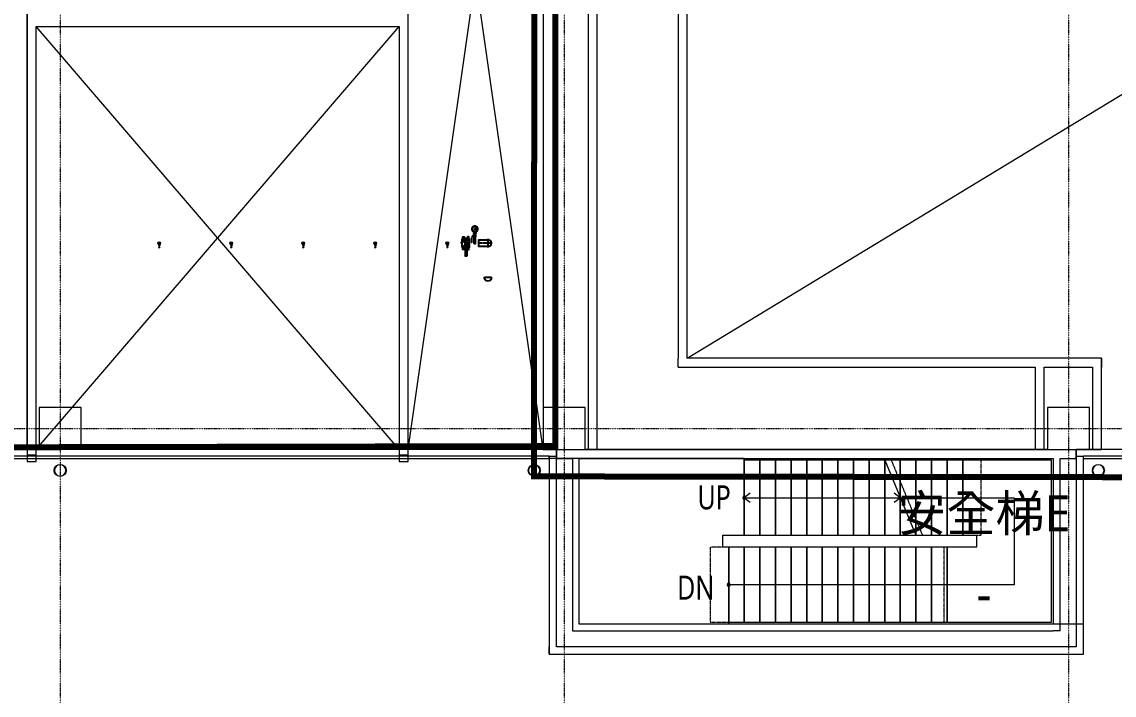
# Model space of a CAD drawing. Extents: x -122301 to 290600, y -29000 to 395522.
# Drawn here: x 167362 to 185563, y -4445 to 6775 of the extents above; entities that cross this region are included whole.
import ezdxf
from ezdxf.enums import TextEntityAlignment as Align

# ---------------------------------------------------------------- set-up
doc = ezdxf.new("R2010")
doc.units = 0
doc.header["$LTSCALE"] = 10
for name, pattern in [('H12PL2$0$JJP_三點線', [0.9, 0.3, -0.15, 0, -0.15, 0, -0.15, 0, -0.15]), ('H12PL2$0$JJP_虛線(退縮線、投影線、地下室範圍、非屬本工程、圖面分區)', [0.45, 0.3, -0.15]), ('H12PL2$0$虛線', [0.846667, 0.423333, -0.423333]), ('XFM7P20PV$0$中心', [29.999999, 12, -6, 6, -6]), ('XFM7P20PV-200K$0$CENTER', [2, 1.25, -0.25, 0.25, -0.25])]:
    doc.linetypes.add(name, pattern=pattern)
for name, color, linetype in [('H12PL2$0$A-OBJE-2D', 252, 'Continuous'), ('H12PL2$0$A-OBJE-MEP', 252, 'Continuous'), ('H12PL2$0$A-STRS', 252, 'Continuous'), ('H12PL2$0$A-TEXT', 252, 'Continuous'), ('H12PL2$0$A-WALL-EX', 252, 'Continuous'), ('H12PL2$0$A-WALL-IN', 252, 'Continuous'), ('H12PL2$0$A-ZONE', 252, 'Continuous'), ('H12PL2$0$S-COL', 252, 'Continuous'), ('H12PL2$0$S-GRID', 252, 'Continuous'), ('H12PL2$0$S-SLAB-SHOW', 252, 'Continuous'), ('H12PL2$0$S-SLAB-SHOW.200K', 252, 'Continuous'), ('H12PL2$0$S-WALL', 252, 'Continuous'), ('XFM7P20PV-200K$0$PCWS-16.7-P', 4, 'Continuous'), ('XFM7P20PV-200K$0$U-PV-PIPE', 180, 'Continuous')]:
    doc.layers.add(name, color=color, linetype=linetype)
doc.styles.add('H12PL2$0$Standard', font='', dxfattribs={"width": 0.8})
doc.styles.get('H12PL2$0$Standard').set_extended_font_data('Microsoft JhengHei')

# ---------------------------------------------------------------- blocks, each defined once
blk = doc.blocks.new('H12PL2')
at = {"layer": 'H12PL2$0$A-OBJE-2D', "lineweight": 0}
for p, q in [((173800, -350), (176050, 15400)), ((176050, -350), (173800, 15400)), ((178450, 1170), (201900, 15400)), ((167600, -350), (173650, 6700)), ((173650, -350), (167600, 6700))]:
    blk.add_line(p, q, dxfattribs=at)
at = {"layer": 'H12PL2$0$A-OBJE-MEP', "lineweight": 0, "flags": 128}
for points in [[(168095, -700, 1), (167905, -700, 1)], [(175995, -700, 1), (175805, -700, 1)], [(185395, -700, 1), (185205, -700, 1)]]:
    blk.add_lwpolyline(points, format="xyb", close=True, dxfattribs=at)
at = {"layer": 'H12PL2$0$A-OBJE-MEP', "lineweight": 0}
for centre in [(168000, -700), (175900, -700), (185300, -700)]:
    blk.add_circle(centre, 100, dxfattribs=at)
at = {"layer": 'H12PL2$0$A-STRS', "lineweight": 0}
for p, q in [((179400, -530), (179400, -1780)), ((181740, -530), (179400, -530)), ((179400, -530), (179400, -1780)), ((179660, -530), (179400, -530)), ((179400, -530), (179400, -1780)), ((183040, -530), (179400, -530)), ((179400, -530), (179400, -1780)), ((179660, -530), (179400, -530)), ((179660, -530), (179660, -1780)), ((179660, -1780), (179660, -530)), ((179660, -530), (179660, -1780)), ((179920, -530), (179660, -530)), ((179660, -530), (179660, -1780)), ((179660, -1780), (179660, -530)), ((179660, -530), (179660, -1780)), ((179920, -530), (179660, -530)), ((179920, -530), (179920, -1780)), ((179920, -1780), (179920, -530)), ((179920, -530), (179920, -1780)), ((180180, -530), (179920, -530)), ((179920, -530), (179920, -1780)), ((179920, -1780), (179920, -530)), ((179920, -530), (179920, -1780)), ((180180, -530), (179920, -530)), ((180180, -530), (180180, -1780)), ((180180, -1780), (180180, -530)), ((180180, -530), (180180, -1780)), ((180440, -530), (180180, -530)), ((180180, -530), (180180, -1780)), ((180180, -1780), (180180, -530)), ((180180, -530), (180180, -1780)), ((180440, -530), (180180, -530)), ((180440, -530), (180440, -1780)), ((180440, -1780), (180440, -530)), ((180440, -530), (180440, -1780)), ((180700, -530), (180440, -530)), ((180440, -530), (180440, -1780)), ((180440, -1780), (180440, -530)), ((180440, -530), (180440, -1780)), ((180700, -530), (180440, -530)), ((180700, -530), (180700, -1780)), ((180700, -1780), (180700, -530)), ((180700, -530), (180700, -1780)), ((180960, -530), (180700, -530)), ((180700, -530), (180700, -1780)), ((180700, -1780), (180700, -530)), ((180700, -530), (180700, -1780)), ((180960, -530), (180700, -530)), ((180960, -530), (180960, -1780)), ((180960, -1780), (180960, -530)), ((180960, -530), (180960, -1780)), ((181220, -530), (180960, -530)), ((180960, -530), (180960, -1780)), ((180960, -1780), (180960, -530)), ((180960, -530), (180960, -1780)), ((181220, -530), (180960, -530)), ((181220, -530), (181220, -1780)), ((181220, -1780), (181220, -530)), ((181220, -530), (181220, -1780)), ((181480, -530), (181220, -530)), ((181220, -530), (181220, -1780)), ((181220, -1780), (181220, -530)), ((181220, -530), (181220, -1780)), ((181480, -530), (181220, -530)), ((181480, -530), (181480, -1780)), ((181480, -1780), (181480, -530)), ((181480, -530), (181480, -1780)), ((181740, -530), (181480, -530)), ((181480, -530), (181480, -1780)), ((181480, -1780), (181480, -530)), ((181480, -530), (181480, -1780)), ((181740, -530), (181480, -530)), ((181740, -530), (181740, -1780)), ((181740, -1780), (181740, -530)), ((181740, -530), (181740, -1780)), ((181740, -530), (182260, -1780)), ((181740, -530), (181740, -1780)), ((181740, -1780), (181740, -530)), ((181740, -530), (181740, -1780)), ((182000, -530), (181740, -530)), ((182000, -530), (182000, -1780)), ((182000, -1780), (182000, -530)), ((182000, -530), (182000, -1780)), ((182260, -530), (182000, -530)), ((182260, -530), (182260, -1780)), ((182260, -1780), (182260, -530)), ((182260, -530), (182260, -1780)), ((182520, -530), (182260, -530)), ((182520, -530), (182520, -1780)), ((182520, -1780), (182520, -530)), ((182520, -530), (182520, -1780)), ((182780, -530), (182520, -530)), ((182780, -530), (182780, -1780)), ((182780, -1780), (182780, -530)), ((182780, -530), (182780, -1780)), ((183040, -530), (182780, -530)), ((183346.68, -530), (183040, -530)), ((183040, -530), (183040, -1780)), ((183040, -530), (183040, -1780)), ((183040, -530), (183040, -1780)), ((183040, -1780), (183040, -530)), ((184520, -530), (183040, -530)), ((183040, -530), (183040, -1780)), ((184520, -530), (183346.68, -530)), ((184520, -3230), (184520, -530)), ((184520, -3230), (184520, -530)), ((179500, -1080), (179400, -1155)), ((182000, -1155), (181900, -1080)), ((179400, -1155), (179660, -1155)), ((179400, -1155), (179660, -1155)), ((179400, -1155), (179500, -1230)), ((179660, -1155), (182000, -1155)), ((179660, -1155), (183040, -1155)), ((181900, -1230), (182000, -1155)), ((182000, -1155), (182000, -1780)), ((182000, -1780), (182000, -1155)), ((182000, -1155), (182000, -1780)), ((183040, -1155), (183895, -1155)), ((183895, -1155), (183895, -2605)), ((179400, -1780), (182260, -1780)), ((179400, -1780), (179660, -1780)), ((179400, -1780), (183040, -1780)), ((179400, -1780), (179660, -1780)), ((179660, -1780), (179920, -1780)), ((179660, -1780), (179920, -1780)), ((179920, -1780), (180180, -1780)), ((179920, -1780), (180180, -1780)), ((180180, -1780), (180440, -1780)), ((180180, -1780), (180440, -1780)), ((180440, -1780), (180700, -1780)), ((180440, -1780), (180700, -1780)), ((180700, -1780), (180960, -1780)), ((180700, -1780), (180960, -1780)), ((180960, -1780), (181220, -1780)), ((180960, -1780), (181220, -1780)), ((181220, -1780), (181480, -1780)), ((181220, -1780), (181480, -1780)), ((181480, -1780), (181740, -1780)), ((181480, -1780), (181740, -1780)), ((181740, -1780), (182000, -1780)), ((181740, -1780), (182000, -1780)), ((182000, -1780), (182260, -1780)), ((182000, -1780), (182260, -1780)), ((182260, -1780), (182520, -1780)), ((182520, -1780), (182780, -1780)), ((182780, -1780), (183040, -1780)), ((183040, -1780), (183270, -1780)), ((183040, -1780), (183270, -1780)), ((183270, -1780), (183270, -1980)), ((183270, -1780), (183270, -1980)), ((182780, -1980), (179140, -1980)), ((179140, -3230), (179140, -1980)), ((179400, -1980), (179140, -1980)), ((179140, -1980), (179140, -3230)), ((179400, -3230), (179400, -1980)), ((179660, -1980), (179400, -1980)), ((179400, -1980), (179400, -3230)), ((179400, -3230), (179400, -1980)), ((179660, -3230), (179660, -1980)), ((179920, -1980), (179660, -1980)), ((179660, -1980), (179660, -3230)), ((179660, -3230), (179660, -1980)), ((179920, -3230), (179920, -1980)), ((180180, -1980), (179920, -1980)), ((179920, -1980), (179920, -3230)), ((179920, -3230), (179920, -1980)), ((180180, -3230), (180180, -1980)), ((180440, -1980), (180180, -1980)), ((180180, -1980), (180180, -3230)), ((180180, -3230), (180180, -1980)), ((180440, -3230), (180440, -1980)), ((180700, -1980), (180440, -1980)), ((180440, -1980), (180440, -3230)), ((180440, -3230), (180440, -1980)), ((180700, -3230), (180700, -1980)), ((180960, -1980), (180700, -1980)), ((180700, -1980), (180700, -3230)), ((180700, -3230), (180700, -1980)), ((180960, -3230), (180960, -1980)), ((181220, -1980), (180960, -1980)), ((180960, -1980), (180960, -3230)), ((180960, -3230), (180960, -1980)), ((181220, -3230), (181220, -1980)), ((181480, -1980), (181220, -1980)), ((181220, -1980), (181220, -3230)), ((181220, -3230), (181220, -1980)), ((181480, -3230), (181480, -1980)), ((181740, -1980), (181480, -1980)), ((181480, -1980), (181480, -3230)), ((181480, -3230), (181480, -1980)), ((181740, -3230), (181740, -1980)), ((182000, -1980), (181740, -1980)), ((181740, -1980), (181740, -3230)), ((181740, -3230), (181740, -1980)), ((182000, -3230), (182000, -1980)), ((182260, -1980), (182000, -1980)), ((182000, -1980), (182000, -3230)), ((182000, -3230), (182000, -1980)), ((182260, -3230), (182260, -1980)), ((182520, -1980), (182260, -1980)), ((182260, -1980), (182260, -3230)), ((182260, -3230), (182260, -1980)), ((182520, -3230), (182520, -1980)), ((182780, -1980), (182520, -1980)), ((182520, -1980), (182520, -3230)), ((182520, -3230), (182520, -1980)), ((183270, -1980), (182780, -1980)), ((182780, -3230), (182780, -1980)), ((182780, -3230), (182780, -1980)), ((183270, -1980), (182780, -1980)), ((182780, -1980), (182780, -3230)), ((182780, -3230), (182780, -1980)), ((179400, -2605), (179140, -2605)), ((182780, -2605), (179400, -2605)), ((183895, -2605), (182780, -2605)), ((179140, -3230), (182780, -3230)), ((179140, -3230), (179400, -3230)), ((179400, -3230), (179660, -3230)), ((179660, -3230), (179920, -3230)), ((179920, -3230), (180180, -3230)), ((180180, -3230), (180440, -3230)), ((180440, -3230), (180700, -3230)), ((180700, -3230), (180960, -3230)), ((180960, -3230), (181220, -3230)), ((181220, -3230), (181480, -3230)), ((181480, -3230), (181740, -3230)), ((181740, -3230), (182000, -3230)), ((182000, -3230), (182260, -3230)), ((182260, -3230), (182520, -3230)), ((182520, -3230), (182780, -3230)), ((182780, -3230), (184520, -3230)), ((182780, -3230), (184520, -3230))]:
    blk.add_line(p, q, dxfattribs=at)
at = {"layer": 'H12PL2$0$A-STRS', "linetype": 'H12PL2$0$JJP_虛線(退縮線、投影線、地下室範圍、非屬本工程、圖面分區)', "lineweight": 0}
for p, q in [((179664.35, -1780), (179664.35, -530)), ((179664.35, -1780), (179664.35, -530)), ((182000, -530), (181848.31, -530)), ((181848.31, -530), (182368.31, -1780)), ((182000, -530), (182000, -894.64)), ((182000, -894.64), (182000, -530)), ((182000, -530), (182000, -894.64)), ((182260, -530), (182000, -530)), ((182260, -530), (182260, -1519.64)), ((182260, -1519.64), (182260, -530)), ((182260, -530), (182260, -1519.64)), ((182520, -530), (182260, -530)), ((182520, -530), (182520, -1780)), ((182520, -1780), (182520, -530)), ((182520, -530), (182520, -1780)), ((182780, -530), (182520, -530)), ((182780, -530), (182780, -1780)), ((182780, -1780), (182780, -530)), ((182780, -530), (182780, -1780)), ((183040, -530), (182780, -530)), ((183040, -530), (183040, -1780)), ((183040, -530), (183040, -1780)), ((183040, -530), (183040, -1780)), ((183040, -1780), (183040, -530)), ((184520, -530), (183040, -530)), ((183040, -530), (183040, -1780)), ((183346.68, -1780), (183346.68, -530)), ((183346.68, -1780), (183346.68, -530)), ((184520, -3230), (184520, -530)), ((182368.31, -1780), (182520, -1780)), ((182520, -1780), (182780, -1780)), ((182780, -1780), (183040, -1780)), ((183040, -1780), (183270, -1780)), ((183270, -1780), (183346.68, -1780)), ((183270, -1780), (183270, -1980)), ((183270, -1780), (183346.68, -1780)), ((179140, -1980), (178833.32, -1980)), ((178833.32, -1980), (178833.32, -3230)), ((179140, -1980), (178833.32, -1980)), ((178833.32, -1980), (178833.32, -3230)), ((179140, -3230), (179140, -1980)), ((179400, -1980), (179140, -1980)), ((179140, -1980), (179140, -3230)), ((179400, -3230), (179400, -1980)), ((179660, -1980), (179400, -1980)), ((179400, -1980), (179400, -3230)), ((179400, -3230), (179400, -1980)), ((179660, -3230), (179660, -1980)), ((179920, -1980), (179660, -1980)), ((179660, -1980), (179660, -3230)), ((179660, -3230), (179660, -1980)), ((179920, -3230), (179920, -1980)), ((180180, -1980), (179920, -1980)), ((179920, -1980), (179920, -3230)), ((179920, -3230), (179920, -1980)), ((180180, -3230), (180180, -1980)), ((180440, -1980), (180180, -1980)), ((180180, -1980), (180180, -3230)), ((180180, -3230), (180180, -1980)), ((180440, -3230), (180440, -1980)), ((180700, -1980), (180440, -1980)), ((180440, -1980), (180440, -3230)), ((180440, -3230), (180440, -1980)), ((180700, -3230), (180700, -1980)), ((180960, -1980), (180700, -1980)), ((180700, -1980), (180700, -3230)), ((180700, -3230), (180700, -1980)), ((180960, -3230), (180960, -1980)), ((181220, -1980), (180960, -1980)), ((180960, -1980), (180960, -3230)), ((180960, -3230), (180960, -1980)), ((181220, -3230), (181220, -1980)), ((181480, -1980), (181220, -1980)), ((181220, -1980), (181220, -3230)), ((181220, -3230), (181220, -1980)), ((181480, -3230), (181480, -1980)), ((181740, -1980), (181480, -1980)), ((181480, -1980), (181480, -3230)), ((181480, -3230), (181480, -1980)), ((181740, -3230), (181740, -1980)), ((182000, -1980), (181740, -1980)), ((181740, -1980), (181740, -3230)), ((181740, -3230), (181740, -1980)), ((182000, -3230), (182000, -1980)), ((182260, -1980), (182000, -1980)), ((182000, -1980), (182000, -3230)), ((182000, -3230), (182000, -1980)), ((182260, -3230), (182260, -1980)), ((182520, -1980), (182260, -1980)), ((182260, -1980), (182260, -3230)), ((182260, -3230), (182260, -1980)), ((182520, -3230), (182520, -1980)), ((182780, -1980), (182520, -1980)), ((182520, -1980), (182520, -3230)), ((182520, -3230), (182520, -1980)), ((182733.32, -3230), (182733.32, -1980)), ((182733.32, -3230), (182733.32, -1980)), ((182780, -3230), (182780, -1980)), ((182780, -3230), (182780, -1980)), ((183270, -1980), (182780, -1980)), ((182780, -1980), (182780, -3230)), ((182780, -3230), (182780, -1980)), ((178833.32, -3230), (179140, -3230)), ((178833.32, -3230), (179140, -3230)), ((179140, -3230), (179400, -3230)), ((179400, -3230), (179660, -3230)), ((179660, -3230), (179920, -3230)), ((179920, -3230), (180180, -3230)), ((180180, -3230), (180440, -3230)), ((180440, -3230), (180700, -3230)), ((180700, -3230), (180960, -3230)), ((180960, -3230), (181220, -3230)), ((181220, -3230), (181480, -3230)), ((181480, -3230), (181740, -3230)), ((181740, -3230), (182000, -3230)), ((182000, -3230), (182260, -3230)), ((182260, -3230), (182520, -3230)), ((182520, -3230), (182780, -3230)), ((182780, -3230), (184520, -3230))]:
    blk.add_line(p, q, dxfattribs=at)
at = {"layer": 'H12PL2$0$A-STRS', "linetype": 'H12PL2$0$虛線', "lineweight": 0}
for p, q in [((183040, -530), (181848.31, -530)), ((183346.68, -530), (183040, -530)), ((184520, -530), (183346.68, -530)), ((184520, -3230), (184520, -530)), ((182368.31, -1780), (183040, -1780)), ((183040, -1780), (183270, -1780)), ((183270, -1780), (183270, -1980)), ((182780, -1980), (179140, -1980)), ((183270, -1980), (182780, -1980)), ((179140, -3230), (182780, -3230)), ((182780, -3230), (184520, -3230))]:
    blk.add_line(p, q, dxfattribs=at)
at = {"layer": 'H12PL2$0$A-STRS', "lineweight": 0, "flags": 128}
for points in [[(179400, -1180, 1), (179400, -1130, 1)], [(179140, -2630, 1), (179140, -2580, 1)]]:
    blk.add_lwpolyline(points, format="xyb", close=True, dxfattribs=at)
at = {"layer": 'H12PL2$0$A-WALL-EX', "lineweight": 0}
for p, q in [((176270, -350), (176150, -350)), ((176270, -350), (176150, -350)), ((176270, -465), (176270, -350)), ((185050, -350), (184930, -350)), ((184930, -350), (184930, -465)), ((185050, -350), (184930, -350)), ((176150, -465), (151700, -465)), ((176150, -465), (176270, -465)), ((176150, -465), (176270, -465)), ((184930, -465), (185050, -465)), ((184930, -465), (185050, -465)), ((243100, -465), (185050, -465))]:
    blk.add_line(p, q, dxfattribs=at)
at = {"layer": 'H12PL2$0$A-WALL-EX', "lineweight": 0, "flags": 128}
for points in [[(176150, -350), (151665, -350)], [(176150, -350), (176270, -350)], [(176270, -3640), (176270, -350)], [(184930, -350), (184930, -3640)], [(185050, -350), (184930, -350)], [(243220, -350), (185050, -350)], [(151700, -500), (176150, -500)], [(151700, -500), (176150, -500)], [(151700, -500), (176150, -500)], [(176150, -500), (176150, -465)], [(176150, -465), (176150, -3640)], [(185050, -500), (185050, -465)], [(185050, -3640), (185050, -465)], [(185050, -500), (243100, -500)], [(185050, -500), (243100, -500)], [(185050, -500), (243100, -500)], [(176150, -3760), (176150, -3640)], [(184930, -3640), (176270, -3640)], [(185050, -3760), (185050, -3640)], [(176150, -3760), (185050, -3760)]]:
    blk.add_lwpolyline(points, dxfattribs=at)
at = {"layer": 'H12PL2$0$A-WALL-IN', "lineweight": 0, "flags": 128}
for points in [[(167450, 15550), (167450, -440)], [(176950, -350), (176950, 15550)], [(173800, -440), (173800, 15400)], [(176800, 15400), (176800, -350)], [(178300, 15400), (178300, 1170)], [(178450, 1170), (178450, 15400)], [(167600, 6700), (173650, 6700)], [(167600, -440), (167600, 6700)], [(173650, 6700), (173650, -440)], [(178300, 1020), (178300, 1170)], [(185350, 1170), (178450, 1170)], [(185350, 1170), (185350, 1020)], [(178300, 1020), (184250, 1020)], [(184250, 1020), (184250, -350)], [(184400, -350), (184400, 1020)], [(184400, 1020), (185200, 1020)], [(185200, 1020), (185200, -350)], [(185350, -350), (185350, 1020)], [(176270, -350), (176270, -500)], [(184450, -350), (176750, -350)], [(176800, -350), (176950, -350)], [(184250, -350), (184400, -350)], [(184930, -500), (184930, -350)], [(185200, -350), (185350, -350)], [(167450, -440), (167600, -440)], [(173650, -440), (173800, -440)], [(176270, -500), (176537, -500)], [(176537, -500), (176537, -3372.5)], [(176650, -3259.5), (176650, -500)], [(176650, -500), (184549.5, -500)], [(184549.5, -500), (184549.5, -3259.5)], [(184662.5, -3372.5), (184662.5, -500)], [(184662.5, -500), (184930, -500)], [(184549.5, -3259.5), (176650, -3259.5)], [(176537, -3372.5), (176650, -3372.5)], [(176650, -3372.5), (184549.5, -3372.5)], [(184662.5, -3372.5), (184549.5, -3372.5)]]:
    blk.add_lwpolyline(points, dxfattribs=at)
at = {"layer": 'H12PL2$0$S-COL', "lineweight": 0, "flags": 128}
for points in [[(168350, -350), (168350, 350), (167650, 350), (167650, -350)], [(176270, -350), (176750, -350), (176750, 350), (176050, 350), (176050, -350)], [(185150, -350), (185150, 350), (184450, 350), (184450, -350), (184930, -350)]]:
    blk.add_lwpolyline(points, dxfattribs=at)
at = {"layer": 'H12PL2$0$S-GRID', "linetype": 'H12PL2$0$JJP_三點線', "lineweight": 0}
for p, q in [((168000, 128250), (168000, -28000)), ((176400, 128250), (176400, -28000)), ((184800, 128250), (184800, -28000)), ((-29000, 0), (289600, 0))]:
    blk.add_line(p, q, dxfattribs=at)
at = {"layer": 'H12PL2$0$S-SLAB-SHOW', "lineweight": 0, "flags": 128}
for points in [[(176050, -350), (185350, -350), (185350, 1170), (178450, 1170), (178450, 15400), (176050, 15400)], [(176150, -3760), (185050, -3760), (185050, -3260), (179140, -3260), (179140, -1980), (179040, -1980), (179040, -1780), (179400, -1780), (179400, -500), (176150, -500)]]:
    blk.add_lwpolyline(points, close=True, dxfattribs=at)
at = {"layer": 'H12PL2$0$S-SLAB-SHOW.200K', "lineweight": 0, "flags": 128}
blk.add_lwpolyline([(18450, -350), (167450, -350), (167450, 15400), (178450, 15400), (178450, 18700), (39500, 18700), (39500, 10975), (18450, 10975)], close=True, dxfattribs=at)
at = {"layer": 'H12PL2$0$S-WALL', "lineweight": 0}
for p, q in [((167450, -330), (167450, -550)), ((167600, -550), (167600, -330)), ((173650, -330), (173650, -550)), ((173800, -550), (173800, -330)), ((167450, -550), (167600, -550)), ((173650, -550), (173800, -550))]:
    blk.add_line(p, q, dxfattribs=at)
at = {"layer": 'H12PL2$0$A-TEXT', "linetype": 'Continuous', "lineweight": 0, "char_height": 400, "attachment_point": 4, "style": 'H12PL2$0$Standard'}
for s, insert in [('\\A1;UP', (178618.92, -1151.59)), ('\\A1;DN', (178280.58, -2654.81))]:
    blk.add_mtext(s, dxfattribs=dict(at, insert=insert))
at = {"layer": 'H12PL2$0$A-ZONE', "style": 'H12PL2$0$Standard'}
for s, p in [('安全梯E', (183393.11, -1114.51)), ('-', (183393.11, -2456.4))]:
    blk.add_text(s, height=600, dxfattribs=at).set_placement(p, align=Align.TOP_CENTER)
blk = doc.blocks.new('XFM7P20PV')
at = {"color": 1, "linetype": 'XFM7P20PV$0$中心', "ltscale": 200, "const_width": 100}
blk.add_lwpolyline([(175950, 90000), (244005.38004, 90140.81561), (243787.26214, -890.81561), (175895.58586, -799.90253)], close=True, dxfattribs=at)
at = {"color": 2, "linetype": 'XFM7P20PV$0$中心', "ltscale": 200, "const_width": 100}
blk.add_lwpolyline([(97872.39483, 88731), (176250, 88896.26703), (176250, -295.23297), (97872.39483, -460.5)], close=True, dxfattribs=at)
blk = doc.blocks.new('XFM7P20PV-200K$0$A$C1EDF0D7A')
at = {"color": 1, "linetype": 'XFM7P20PV-200K$0$CENTER'}
for p, q in [((0, 70.6501), (0, -70.6501)), ((70.6501, 0), (-152.4, 0))]:
    blk.add_line(p, q, dxfattribs=at)
at = {"color": 0}
blk.add_lwpolyline([(0, -57.15), (-152.4, -57.15), (-152.4, 57.15), (0, 57.15)], dxfattribs=at)
blk.add_arc((0, 0), 57.15, 270, 90, dxfattribs=at)
blk = doc.blocks.new('XFM7P20PV-200K$0$球塞閥-二件式-15A-正視-捷流')
blk.add_line((-31, 56), (-31, 51))
at = {"color": 0, "linetype": 'Continuous', "lineweight": 0, "extrusion": (0, 1, -2.22045e-16)}
for p, q in [((-31, 52), (-30, 52)), ((-30, 52), (-11, 30)), ((-10, 32), (-28, 54)), ((-28, 12), (-15, 12)), ((-28, 0), (-28, 12)), ((-28, 0), (-15, 0)), ((-28, -12), (-28, 0)), ((-15, 0), (-15, 16)), ((5, 16), (-15, 16)), ((-11, 30), (-9, 29)), ((8, 32), (-10, 32)), ((-9, 38), (-9, 33)), ((-9, 38), (-5, 38)), ((-5, 33), (-9, 33)), ((-9, 29), (8, 29)), ((-9, 27), (-9, 16)), ((9, 27), (-9, 27)), ((-7, 23), (-6, 23)), ((-7, 20), (-7, 23)), ((-6, 20), (-7, 20)), ((-6, 23), (-3, 23)), ((-6, 20), (-6, 23)), ((-3, 20), (-6, 20)), ((-5, 38), (5, 38)), ((-5, 33), (-5, 38)), ((5, 33), (-5, 33)), ((-4, 39), (-4, 38)), ((4, 39), (-4, 39)), ((-4, 33), (-4, 32)), ((-4, 29), (-4, 27)), ((-3, 20), (-3, 23)), ((4, 38), (4, 39)), ((4, 32), (4, 33)), ((4, 27), (4, 29)), ((5, 38), (9, 38)), ((5, 33), (5, 38)), ((9, 33), (5, 33)), ((5, 16), (5, 0)), ((7, 0), (7, 17)), ((16, 17), (7, 17)), ((9, 33), (9, 38)), ((9, 17), (9, 27)), ((9, 27), (9, 26)), ((9, 27), (12, 27)), ((9, 26), (9, 21)), ((9, 23), (9, 23)), ((9, 21), (12, 21)), ((12, 20), (9, 20)), ((12, 26), (12, 27)), ((12, 21), (12, 26)), ((12, 23), (12, 20)), ((12, 23), (12, 23)), ((16, 0), (16, 17)), ((16, 12), (28, 12)), ((16, 0), (28, 0)), ((28, 12), (28, 0)), ((28, 0), (28, -12)), ((-28, -12), (-15, -12)), ((-15, -16), (-15, 0)), ((5, -16), (-15, -16)), ((5, 0), (5, -16)), ((5, -16), (7, -17)), ((7, -17), (7, 0)), ((16, -17), (7, -17)), ((16, -17), (16, 0)), ((16, -12), (28, -12))]:
    blk.add_line(p, q, dxfattribs=at)
at = {"color": 0, "linetype": 'Continuous', "lineweight": 0, "extrusion": (0, -1, -2.22045e-16)}
blk.add_line((5, 16), (7, 17), dxfattribs=at)
blk.add_lwpolyline([(-31, 56), (-105, 56), (-105, 51), (-31, 51)])
at = {"color": 0, "linetype": 'Continuous', "lineweight": 0}
blk.add_open_spline([(-28, 54), (-28, 54), (-29, 54), (-29, 55), (-30, 55), (-30, 55), (-31, 55)], degree=3, dxfattribs=at)
for points, knots in [([(12, 27), (12, 28), (12, 29), (11, 30), (11, 30), (10, 31), (10, 31), (9, 31), (8, 32), (8, 32)], [-6.586857, -6.586857, -6.586857, -6.586857, -4.917672, -4.917672, -3.301294, -3.301294, -1.594864, -1.594864, 0, 0, 0, 0]), ([(8, 29), (8, 29), (8, 29), (9, 29), (9, 29), (9, 28), (9, 28), (9, 28), (9, 28), (9, 27)], [-2.501227, -2.501227, -2.501227, -2.501227, -1.860628, -1.860628, -1.243575, -1.243575, -0.629521, -0.629521, 0, 0, 0, 0]), ([(9, 27), (9, 27), (9, 27), (9, 27), (9, 27), (9, 27), (9, 27), (9, 27), (9, 27), (9, 27)], [-0.7942743, -0.7942743, -0.7942743, -0.7942743, -0.7152172, -0.7152172, -0.6166439, -0.6166439, -0.3978503, -0.3978503, 0, 0, 0, 0]), ([(12, 27), (12, 27), (12, 27), (12, 27), (12, 27), (12, 27), (12, 27), (12, 27)], [-0.7953467, -0.7953467, -0.7953467, -0.7953467, -0.3971684, -0.3971684, -0.1815592, -0.1815592, 0, 0, 0, 0])]:
    blk.add_open_spline(points, degree=3, knots=knots, dxfattribs=at)
blk = doc.blocks.new('XFM7P20PV-200K$0$SC-100-壓力表')
for p, q in [((-0.8, 1.1), (9.2, 1.1)), ((-0.8, -1.1), (9.2, -1.1))]:
    blk.add_line(p, q)
at = {"linetype": 'ByBlock'}
for p, q in [((16, 1.1), (14.8, 1.1)), ((17.9, 1.2), (16.2, 1.2)), ((18.7, 1.1), (18.2, 1.1)), ((20.8, 3.6), (21.5, 2.8)), ((21.4, 0.1), (26.1, 1.9)), ((22.4, 1), (21.4, 0.1)), ((22.7, 0.1), (21.4, 0.1)), ((22.1, 4.3), (22.4, 3.3)), ((26.1, 1.9), (22.4, 1)), ((26.1, 1.9), (22.7, 0.1)), ((23.5, 4.5), (23.5, 3.5)), ((24.9, 4.3), (24.6, 3.3)), ((26.1, 3.6), (25.5, 2.8)), ((27.1, 2.6), (26.3, 2)), ((27.8, 1.4), (26.8, 1.1)), ((28, 0), (26.9, 0)), ((16, -1.1), (14.8, -1.1)), ((17.9, -1.2), (16.2, -1.2)), ((18.7, -1.1), (18.2, -1.1)), ((20.8, -3.6), (21.5, -2.8)), ((22.1, -4.3), (22.4, -3.3)), ((23.5, -4.5), (23.5, -3.5)), ((24.9, -4.3), (24.6, -3.3)), ((26.1, -3.6), (25.5, -2.8)), ((27.1, -2.6), (26.3, -2)), ((27.8, -1.4), (26.8, -1.1))]:
    blk.add_line(p, q, dxfattribs=at)
for points in [[(16, -1.6), (16, 1.6)], [(16.2, 2), (17.9, 2)], [(18.2, 1.6), (18.2, -1.6)], [(17.9, -2), (16.2, -2)]]:
    blk.add_lwpolyline(points, dxfattribs=at)
for radius in [4.95, 4.5]:
    blk.add_circle((23.5, 0), radius, dxfattribs=at)
blk.add_arc((0, 0), 1.33, 126.8699, 233.1301)
for centre, radius, start, end in [((16.5, 1.6), 0.483, 120.3244, 239.6756), ((19, 0), 2.99, 156.947, 203.053), ((17.7, 1.6), 0.483, 300.3244, 59.6756), ((15.2, 0), 2.99, 336.947, 23.053), ((16.5, -1.6), 0.483, 120.3244, 239.6756), ((17.7, -1.6), 0.483, 300.3244, 59.6756)]:
    blk.add_arc(centre, radius, start, end, dxfattribs=at)
for p in [(19, 0), (19.2, 1.4), (19.8, 2.6), (20.8, 3.6), (22.1, 4.3), (23.5, 4.5), (24.9, 4.3), (26.1, 3.6), (27.1, 2.6), (27.8, 1.4), (28, 0), (19.2, -1.4), (22.1, -4.3), (23.5, -4.5), (27.1, -2.6), (27.8, -1.4)]:
    blk.add_point(p, dxfattribs=at)
at = {"xscale": -0.1, "yscale": 0.1, "zscale": 0.1, "rotation": 180}
blk.add_blockref('XFM7P20PV-200K$0$球塞閥-二件式-15A-正視-捷流', (12, 0), dxfattribs=at)
blk = doc.blocks.new('XFM7P20PV-200K$0$A$C4b812c41')
at = {"color": 1, "linetype": 'ByBlock'}
for p, q in [((10, 59), (328, 59)), ((82, 81), (67, 95)), ((103, 86), (103, 32)), ((125, 38), (139, 23))]:
    blk.add_line(p, q, dxfattribs=at)
at = {"color": 3, "linetype": 'ByBlock'}
for p, q in [((19, 59), (19, 59)), ((19, 59), (19, 59)), ((23, 63), (51, 63)), ((23, 56), (51, 56)), ((38, 83), (37, 63)), ((37, 56), (38, 35)), ((40, 85), (38, 83)), ((38, 83), (56, 83)), ((38, 35), (40, 33)), ((38, 35), (56, 35)), ((40, 85), (57, 85)), ((40, 33), (57, 33)), ((59, 58), (59, 60)), ((59, 60), (67, 60)), ((59, 58), (67, 58)), ((60, 52), (65, 53)), ((62, 44), (67, 46)), ((64, 70), (64, 68)), ((65, 37), (72, 41)), ((67, 63), (67, 65)), ((67, 60), (67, 58)), ((72, 94), (68, 87)), ((68, 87), (72, 81)), ((70, 31), (73, 34)), ((72, 94), (79, 94)), ((72, 81), (79, 81)), ((73, 59), (87, 68)), ((73, 59), (87, 50)), ((75, 26), (78, 29)), ((83, 87), (79, 94)), ((79, 81), (83, 87)), ((81, 21), (85, 28)), ((85, 128), (85, 121)), ((88, 18), (90, 22)), ((93, 136), (97, 136)), ((94, 76), (122, 76)), ((94, 43), (122, 43)), ((96, 16), (97, 20)), ((97, 136), (97, 131)), ((102, 125), (97, 131)), ((101, 65), (107, 65)), ((101, 54), (107, 54)), ((102, 15), (102, 23)), ((104, 23), (102, 23)), ((104, 15), (102, 15)), ((103, 31), (103, 88)), ((103, 31), (103, 88)), ((103, 78), (103, 39)), ((103, 70), (103, 49)), ((103, 70), (103, 49)), ((103, 70), (103, 49)), ((104, 15), (104, 23)), ((105, 125), (108, 129)), ((108, 17), (108, 21)), ((110, 17), (110, 21)), ((113, 124), (111, 129)), ((112, 24), (111, 24)), ((112, 22), (111, 22)), ((112, 16), (111, 16)), ((112, 15), (111, 15)), ((113, 17), (113, 21)), ((115, 17), (115, 21)), ((116, 124), (120, 128)), ((125, 122), (123, 127)), ((128, 37), (124, 31)), ((124, 31), (128, 25)), ((127, 121), (132, 124)), ((128, 74), (207, 74)), ((128, 45), (207, 45)), ((128, 37), (135, 38)), ((128, 25), (135, 25)), ((135, 117), (134, 122)), ((139, 31), (135, 38)), ((135, 25), (139, 31)), ((137, 116), (143, 118)), ((145, 111), (145, 116)), ((147, 109), (152, 110)), ((161, 30), (147, 30)), ((163, 32), (148, 32)), ((153, 103), (154, 108)), ((155, 101), (160, 101)), ((160, 93), (162, 98)), ((161, 91), (167, 90)), ((163, 32), (161, 30)), ((163, 41), (163, 32)), ((165, 83), (168, 88)), ((172, 41), (165, 41)), ((166, 81), (171, 79)), ((170, 74), (172, 76)), ((207, 74), (228, 72)), ((207, 45), (228, 46)), ((228, 72), (310, 72)), ((228, 46), (310, 46))]:
    blk.add_line(p, q, dxfattribs=at)
for points in [[(81, 109), (0, 109), (0, 85), (57, 85)], [(85, 10), (0, 10), (0, 33), (57, 33)], [(85, 119), (37, 119), (37, 109)], [(170, 10), (170, 0), (37, 0), (37, 10)], [(207, 33), (207, 10), (121, 10)], [(170, 109), (170, 119), (135, 119)], [(207, 85), (207, 109), (145, 109)], [(163, 33), (207, 33)], [(166, 85), (207, 85)]]:
    blk.add_lwpolyline(points, dxfattribs=at)
for points in [[(64, 70, 0.120011), (63, 69, 0.104957), (62, 68, 0.088923), (61, 68, 0.080167), (61, 66, 0.080167), (61, 65, 0.088923), (62, 64, 0.104957), (63, 64, 0.120011), (64, 63, 0.120011), (65, 64, 0.104957), (66, 64, 0.088923), (66, 65, 0.088923)], [(64, 68, 0.120011), (63, 68, 0.104957), (63, 68, 0.088923), (63, 67, 0.080167), (63, 66, 0.080167), (63, 66, 0.088923), (63, 65, 0.104957), (63, 65, 0.120011), (64, 65, 0.120011), (64, 65, 0.104957), (65, 65, 0.088923), (65, 66)], [(67, 63, 0.108254), (68, 64, 0.102013), (69, 64, 0.094273), (70, 65, 0.089446), (70, 66, 0.089446), (70, 68, 0.094273), (69, 69, 0.102013), (68, 69, 0.108254), (67, 70, 0.108254), (66, 69, 0.207462), (65, 68, -0.005899), (65, 66)], [(67, 65, 0.108254), (68, 65, 0.102013), (68, 65, 0.094273), (68, 66, 0.089446), (69, 66, 0.089446), (68, 67, 0.094273), (68, 68, 0.102013), (68, 68, 0.108254), (67, 68, 0.088886), (67, 68, 0.178069), (67, 67, -0.005748), (66, 66, -0.005748)]]:
    blk.add_lwpolyline(points, format="xyb", dxfattribs=at)
for centre in [(76, 87), (131, 31)]:
    blk.add_circle(centre, 5.1, dxfattribs=at)
for centre, radius, start, end in [((23, 59), 3.22, 90, 180), ((23, 59), 3.22, 180, 270), ((103, 59), 52.9, 121.1866, 328.8134), ((63, 66), 1.88, 341.6663, 342.6546), ((66, 66), 0.559, 333.604, 355.7622), ((66, 121), 19.3, 301.1866, 0), ((93, 128), 7.74, 90, 180), ((111, 59), 25.7, 143.7197, 216.2803), ((94, 72), 3.87, 90, 143.7197), ((94, 46), 3.87, 216.2803, 270), ((101, 59), 5.71, 90, 270), ((103, 126), 1.7, 217.5, 322.5), ((107, 59), 5.71, 270, 90), ((109, 128), 1.7, 27.5, 142.5), ((111, 21), 2.76, 90, 180), ((111, 17), 2.76, 180, 270), ((111, 21), 1.26, 90, 180), ((111, 17), 1.26, 180, 270), ((112, 21), 2.76, 0, 90), ((112, 21), 1.26, 0, 90), ((112, 17), 1.26, 270, 0), ((112, 17), 2.76, 270, 0), ((115, 125), 1.7, 207.5, 312.5), ((121, 126), 1.7, 17.5, 132.5), ((128, 85), 10.5, 233.1301, 270), ((128, 34), 10.5, 90, 126.8699), ((126, 122), 1.7, 197.5, 302.5), ((133, 122), 1.7, 7.5, 122.5), ((137, 117), 1.7, 187.5, 292.5), ((143, 116), 1.7, 357.5, 112.5), ((146, 110), 1.7, 177.5, 282.5), ((165, 22), 19.3, 90, 148.8134), ((152, 108), 1.7, 347.5, 102.5), ((155, 102), 1.7, 167.5, 272.5), ((160, 99), 1.7, 337.5, 92.5), ((161, 93), 1.7, 157.5, 262.5), ((166, 82), 1.7, 147.5, 252.5), ((166, 89), 1.7, 327.5, 82.5), ((171, 77), 1.7, 317.5, 72.5), ((172, 49), 7.74, 270, 325.8229), ((310, 59), 13, 270, 90)]:
    blk.add_arc(centre, radius, start, end, dxfattribs=at)
at = {"color": 1, "linetype": 'ByBlock'}
for start, end in [(121.8333, 148.1667), (301.8333, 328.1667)]:
    blk.add_arc((104, 59), 39.6, start, end, dxfattribs=at)
blk = doc.blocks.new('XFM7P20PV-200K$0$球塞閥-二件式-25A-左側-捷流')
at = {"color": 7, "linetype": 'Continuous', "lineweight": 0, "extrusion": (2.22045e-16, 1, -2.22045e-16)}
for p, q in [((-9, 15), (-18, 0)), ((-18, 0), (-9, -15)), ((-14, 32), (-9, 32)), ((-14, 29), (-14, 32)), ((-9, 29), (-14, 29)), ((-10, 72), (11, 72)), ((-10, 68), (-10, 72)), ((-8, 68), (-10, 68)), ((-8, 36), (-9, 36)), ((-9, 21), (-9, 36)), ((9, 15), (-9, 15)), ((8, 72), (-8, 72)), ((-8, 47), (-8, 70)), ((-8, 47), (0, 47)), ((-8, 42), (-8, 47)), ((-8, 41), (-8, 42)), ((0, 42), (-8, 42)), ((8, 41), (-8, 41)), ((-4, 36), (-8, 36)), ((0, 48), (-4, 48)), ((-4, 47), (-4, 48)), ((-4, 41), (-4, 42)), ((-2, 30), (-2, 35)), ((2, 30), (-2, 30)), ((4, 48), (0, 48)), ((0, 47), (8, 47)), ((0, 42), (0, 47)), ((8, 42), (0, 42)), ((2, 35), (2, 30)), ((3, 32), (3, 29)), ((3, 32), (6, 32)), ((6, 29), (3, 29)), ((4, 47), (4, 48)), ((4, 41), (4, 42)), ((8, 36), (4, 36)), ((6, 32), (7, 32)), ((6, 29), (6, 32)), ((7, 29), (6, 29)), ((7, 32), (7, 29)), ((8, 70), (8, 47)), ((11, 68), (8, 68)), ((8, 42), (8, 47)), ((8, 42), (8, 41)), ((9, 36), (8, 36)), ((8, 32), (17, 32)), ((8, 29), (8, 32)), ((17, 29), (8, 29)), ((9, 32), (9, 36)), ((9, 21), (9, 29)), ((18, 0), (9, 15)), ((9, -15), (18, 0)), ((11, 68), (11, 72)), ((17, 29), (17, 32)), ((-9, -15), (9, -15))]:
    blk.add_line(p, q, dxfattribs=at)
at = {"color": 7, "linetype": 'Continuous', "lineweight": 0}
for centre, radius, start, end in [((0, 0), 23.1, 0, 180), ((0, 0), 23.1, 180, 0), ((-4, 35), 1.42, 0, 58.001), ((4, 35), 1.42, 121.999, 180)]:
    blk.add_arc(centre, radius, start, end, dxfattribs=at)
for points in [[(-8, 70), (-8, 71), (-8, 71), (-8, 71), (-8, 72), (-8, 72), (-8, 72)], [(8, 72), (8, 72), (8, 72), (8, 71), (8, 71), (8, 71), (8, 70)]]:
    blk.add_open_spline(points, degree=3, dxfattribs=at)
for points, knots in [([(-8, 36), (-8, 37), (-8, 38), (-8, 39), (-8, 39), (-8, 40), (-8, 40), (-8, 40), (-8, 41), (-8, 41)], [-6.586857, -6.586857, -6.586857, -6.586857, -4.917672, -4.917672, -3.301294, -3.301294, -1.594864, -1.594864, 0, 0, 0, 0]), ([(-3, 36), (-3, 36), (-3, 36), (-3, 36), (-4, 36), (-4, 36), (-4, 36), (-4, 36)], [-0.7953467, -0.7953467, -0.7953467, -0.7953467, -0.3971684, -0.3971684, -0.1815592, -0.1815592, 0, 0, 0, 0]), ([(4, 36), (4, 36), (4, 36), (4, 36), (3, 36), (3, 36), (3, 36), (3, 36)], [-0.7950738, -0.7950738, -0.7950738, -0.7950738, -0.6135769, -0.6135769, -0.3980416, -0.3980416, 0, 0, 0, 0]), ([(8, 41), (8, 41), (8, 40), (8, 40), (8, 40), (8, 39), (8, 39), (8, 38), (8, 37), (8, 36)], [-6.585553, -6.585553, -6.585553, -6.585553, -4.991005, -4.991005, -3.284912, -3.284912, -1.668854, -1.668854, 0, 0, 0, 0])]:
    blk.add_open_spline(points, degree=3, knots=knots, dxfattribs=at)
blk = doc.blocks.new('XFM7P20PV-200K$0$100  PV SUBMAIN')
at = {"layer": 'XFM7P20PV-200K$0$PCWS-16.7-P', "xscale": -10, "yscale": 10, "zscale": 10, "rotation": 270}
blk.add_blockref('XFM7P20PV-200K$0$SC-100-壓力表', (246210, 36510), dxfattribs=at)
at = {"layer": 'XFM7P20PV-200K$0$U-PV-PIPE'}
for name, p, xscale, rotation in [('XFM7P20PV-200K$0$A$C4b812c41', (246120, 36613), -1.000000000000001, 90), ('XFM7P20PV-200K$0$球塞閥-二件式-25A-左側-捷流', (240950, 36510), -1, 180), ('XFM7P20PV-200K$0$球塞閥-二件式-25A-左側-捷流', (242151, 36510), -1, 180), ('XFM7P20PV-200K$0$球塞閥-二件式-25A-左側-捷流', (243351, 36510), -1, 180), ('XFM7P20PV-200K$0$球塞閥-二件式-25A-左側-捷流', (244550, 36510), -1, 180), ('XFM7P20PV-200K$0$球塞閥-二件式-25A-左側-捷流', (245751, 36510), -1, 180)]:
    blk.add_blockref(name, p, dxfattribs=dict(at, xscale=xscale, rotation=rotation))
blk.add_blockref('XFM7P20PV-200K$0$A$C1EDF0D7A', (246429, 36510), dxfattribs=at)
blk = doc.blocks.new('XFM7P20PV-200K$0$Ca-100')
for p, q in [((-5.7, 0), (5.7, 0)), ((5.7, -3.2), (5.7, 0)), ((-5.7, -3.2), (-5.7, 0))]:
    blk.add_line(p, q)
for centre, radius, start, end in [((-3.4, -3.2), 2.3, 180, 241.886), ((0, 3.2), 9.54, 241.886, 298.114), ((3.4, -3.2), 2.3, 298.114, 360)]:
    blk.add_arc(centre, radius, start, end)
blk = doc.blocks.new('XFM7P20PV-200K')
blk.add_blockref('XFM7P20PV-200K$0$100  PV SUBMAIN', (-71300, -33422, 0))
at = {"layer": 'XFM7P20PV-200K$0$U-PV-PIPE', "xscale": 10, "yscale": 10, "zscale": 10}
blk.add_blockref('XFM7P20PV-200K$0$Ca-100', (175129, 2523, 0), dxfattribs=at)

msp = doc.modelspace()

# ---------------------------------------------------------------- block references
for name in ['XFM7P20PV', 'XFM7P20PV-200K', 'H12PL2']:
    msp.add_blockref(name, (0, 0))

doc.saveas('drawing.dxf')
